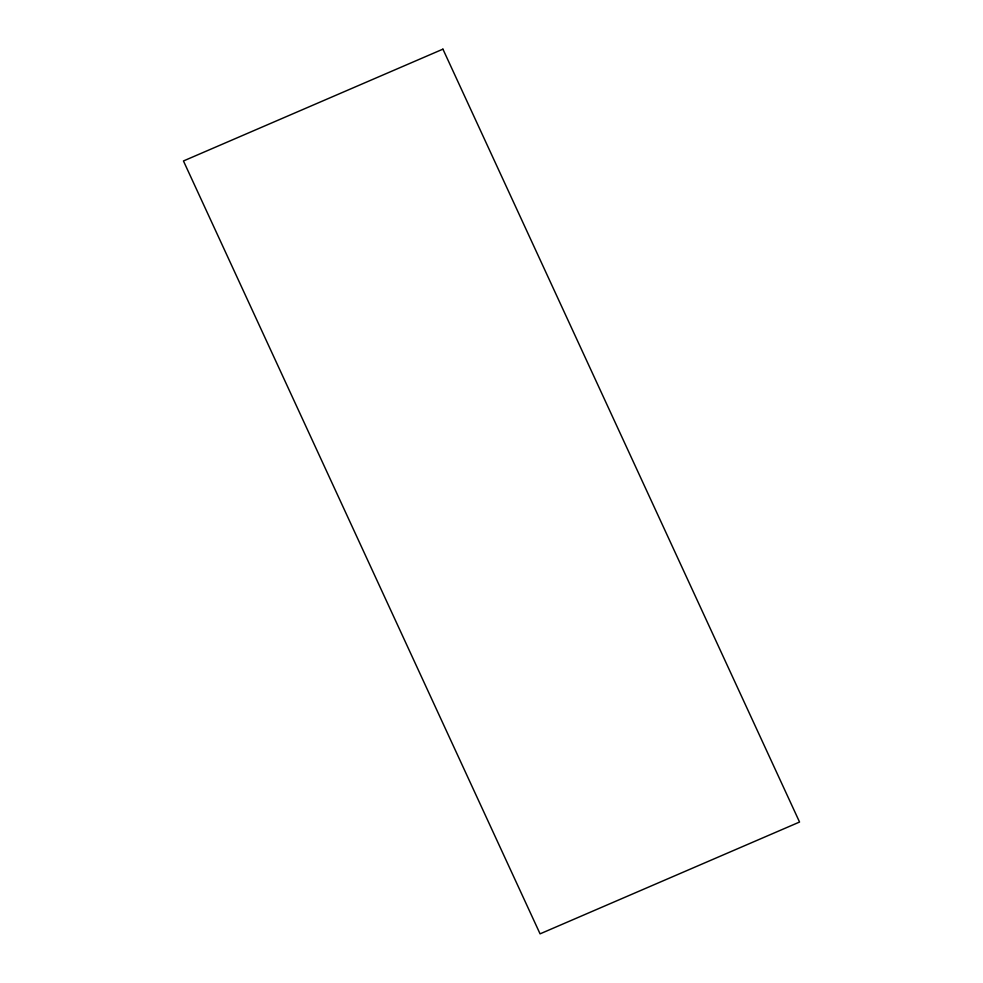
<?xml version="1.0" encoding="UTF-8"?>
<svg xmlns="http://www.w3.org/2000/svg" width="983" height="983" viewBox="0 0 983 983"><rect width="100%" height="100%" fill="white"/><g stroke="black" fill="none" stroke-linecap="round" stroke-linejoin="round"><path stroke-width="1.47" d="M442.928 49.15L183.452 160.966L540.072 933.85L799.548 822.034L442.928 49.15"/></g></svg>
